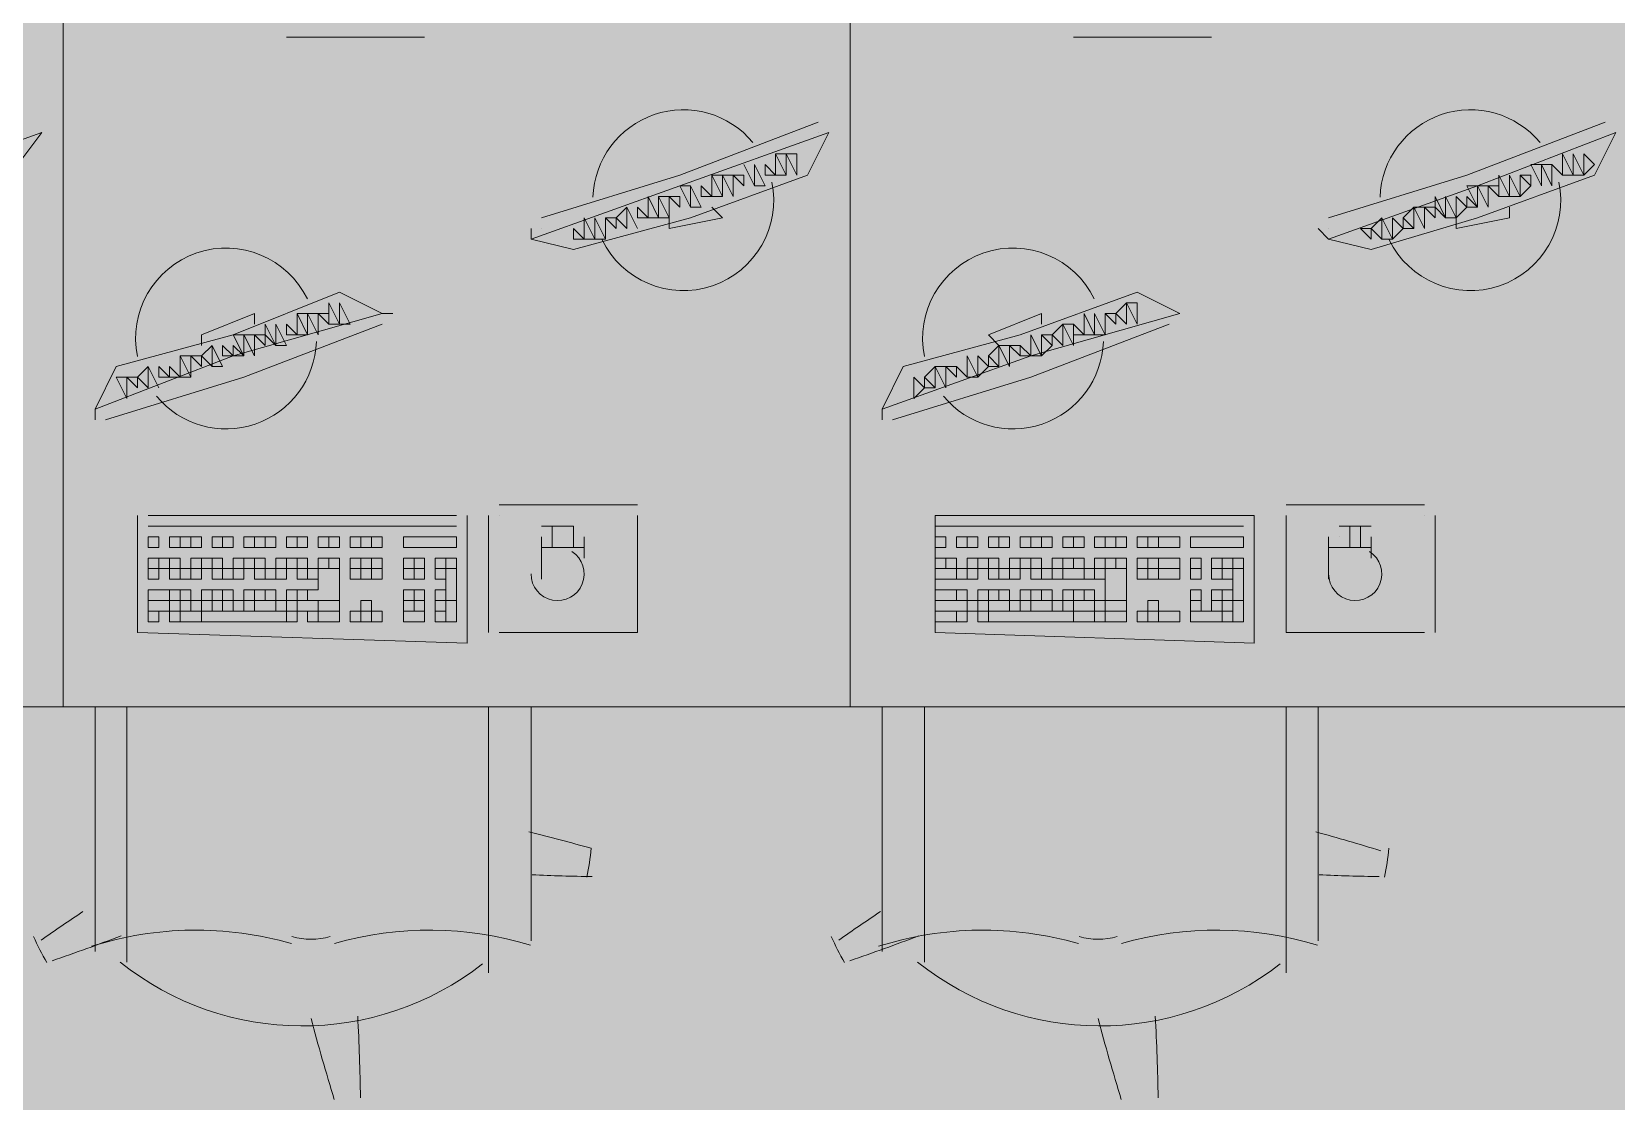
# Model space of a CAD drawing. Header units: millimetres. Extents: x -59 to 47, y 152 to 919.
# Drawn here: x 20.916 to 23.151, y 458.375 to 459.884 of the extents above; entities that cross this region are included whole.
import ezdxf

# ---------------------------------------------------------------- set-up
doc = ezdxf.new("R2010")
doc.units = ezdxf.units.MM
doc.layers.add('PDF_014405$FT-FIXFIT', color=7, linetype='Continuous')
doc.layers.add('PDF_014405$HL-TMP', color=7, linetype='Continuous', true_color=0xe6db59)

msp = doc.modelspace()

# ---------------------------------------------------------------- linework, layer by layer
at = {"layer": 'PDF_014405$FT-FIXFIT', "lineweight": 0}
for points in [[(19.8358, 460.1466), (20.9607, 460.1466), (20.9607, 458.9317), (19.8358, 458.9317)], [(20.9607, 460.1466), (22.0706, 460.1466), (22.0706, 458.9317), (20.9607, 458.9317)], [(22.0706, 460.1466), (23.1805, 460.1466), (23.1805, 458.9317), (22.0706, 458.9317)], [(21.9656, 459.7117), (21.9656, 459.6967), (21.9656, 459.6817), (21.9806, 459.6817)], [(21.9806, 459.7117), (21.9656, 459.7117), (21.9806, 459.6817)], [(21.9956, 459.7117), (21.9806, 459.7117), (21.9956, 459.6817), (21.9956, 459.6967)], [(23.0755, 459.7117), (23.0755, 459.6967), (23.0755, 459.6817), (23.0905, 459.6817)], [(23.0905, 459.7117), (23.0905, 459.6817), (23.1055, 459.6817)], [(23.1055, 459.7117), (23.1055, 459.6817), (23.1205, 459.6967)], [(21.8756, 459.6817), (21.8756, 459.6667), (21.8756, 459.6517), (21.8906, 459.6517)], [(21.8906, 459.6817), (21.8756, 459.6817), (21.8906, 459.6517)], [(21.9056, 459.6817), (21.8906, 459.6817), (21.9056, 459.6517), (21.9056, 459.6667)], [(21.9206, 459.6817), (21.9056, 459.6817), (21.9206, 459.6667)], [(21.9356, 459.6967), (21.9356, 459.6667), (21.9506, 459.6667)], [(21.9506, 459.6967), (21.9506, 459.6817), (21.9656, 459.6817)], [(22.9855, 459.6817), (22.9855, 459.6667), (22.9855, 459.6517), (23.0005, 459.6517)], [(23.0005, 459.6817), (23.0005, 459.6517), (23.0155, 459.6517)], [(23.0155, 459.6817), (23.0155, 459.6517), (23.0305, 459.6667)], [(23.0305, 459.6817), (23.0155, 459.6817), (23.0305, 459.6667)], [(23.0455, 459.6967), (23.0305, 459.6967), (23.0455, 459.6667)], [(23.0605, 459.6967), (23.0455, 459.6967), (23.0605, 459.6667)], [(21.8456, 459.6667), (21.8306, 459.6667), (21.8456, 459.6367)], [(21.8456, 459.6667), (21.8456, 459.6367), (21.8606, 459.6367)], [(21.8606, 459.6667), (21.8606, 459.6517), (21.8756, 459.6517)], [(22.9555, 459.6667), (22.9405, 459.6667), (22.9555, 459.6367)], [(22.9705, 459.6667), (22.9555, 459.6667), (22.9705, 459.6367)], [(22.9855, 459.6667), (22.9705, 459.6667), (22.9855, 459.6517)], [(21.7556, 459.6367), (21.7406, 459.6217), (21.7556, 459.6067)], [(21.7706, 459.6367), (21.7706, 459.6217), (21.7856, 459.6217)], [(21.7856, 459.6517), (21.7856, 459.6367), (21.7856, 459.6217), (21.8006, 459.6217)], [(21.8006, 459.6517), (21.8006, 459.6217), (21.8156, 459.6217)], [(21.8156, 459.6517), (21.8006, 459.6517), (21.8156, 459.6217), (21.8156, 459.6367)], [(21.8306, 459.6517), (21.8156, 459.6517), (21.8306, 459.6367)], [(22.8655, 459.6367), (22.8505, 459.6217), (22.8655, 459.6067)], [(22.8805, 459.6367), (22.8655, 459.6367), (22.8805, 459.6067)], [(22.8955, 459.6367), (22.8805, 459.6367), (22.8955, 459.6217)], [(22.8955, 459.6517), (22.8955, 459.6367), (22.9105, 459.6217)], [(22.9105, 459.6517), (22.9105, 459.6217), (22.9255, 459.6217)], [(22.9255, 459.6517), (22.9255, 459.6217), (22.9405, 459.6367)], [(22.9405, 459.6517), (22.9405, 459.6367), (22.9555, 459.6367)], [(21.6956, 459.6217), (21.6956, 459.6067), (21.6956, 459.5917), (21.7106, 459.5917)], [(21.7106, 459.6217), (21.7106, 459.5917), (21.7256, 459.5917)], [(21.7256, 459.6217), (21.7256, 459.5917), (21.7256, 459.6067)], [(21.7406, 459.6217), (21.7256, 459.6217), (21.7406, 459.6067)], [(22.8205, 459.6217), (22.8055, 459.6067), (22.8205, 459.5917)], [(22.8205, 459.6217), (22.8205, 459.5917), (22.8355, 459.5917)], [(22.8355, 459.6217), (22.8355, 459.5917), (22.8505, 459.6067)], [(22.8505, 459.6217), (22.8505, 459.6067), (22.8655, 459.6067)], [(21.6806, 459.6067), (21.6806, 459.5917), (21.6956, 459.5917)], [(22.8055, 459.6067), (22.7905, 459.6067), (22.8055, 459.5917)], [(21.3356, 459.4717), (21.3506, 459.4717), (21.3356, 459.5017), (21.3356, 459.4867)], [(21.3506, 459.4717), (21.3656, 459.4717), (21.3506, 459.5017)], [(22.4605, 459.4717), (22.4605, 459.5017), (22.4455, 459.4867)], [(22.4755, 459.4717), (22.4755, 459.5017), (22.4605, 459.5017)], [(21.3056, 459.4567), (21.3056, 459.4867), (21.2906, 459.4867)], [(21.2906, 459.4567), (21.3056, 459.4567), (21.2906, 459.4867), (21.2906, 459.4717)], [(21.3206, 459.4567), (21.3206, 459.4717), (21.3206, 459.4867), (21.3056, 459.4867)], [(21.3356, 459.4717), (21.3356, 459.4867), (21.3206, 459.4867)], [(22.4005, 459.4567), (22.4155, 459.4567), (22.4005, 459.4867), (22.4005, 459.4717)], [(22.4155, 459.4567), (22.4305, 459.4567), (22.4155, 459.4867)], [(22.4455, 459.4717), (22.4455, 459.4867), (22.4305, 459.4867)], [(22.4305, 459.4567), (22.4305, 459.4717), (22.4305, 459.4867)], [(21.2156, 459.4267), (21.2156, 459.4567), (21.2007, 459.4567)], [(21.2306, 459.4267), (21.2306, 459.4417), (21.2306, 459.4567), (21.2156, 459.4567)], [(21.2456, 459.4417), (21.2456, 459.4567), (21.2306, 459.4567)], [(21.2606, 459.4417), (21.2456, 459.4717), (21.2456, 459.4567)], [(21.2606, 459.4417), (21.2756, 459.4417), (21.2606, 459.4717)], [(21.2756, 459.4567), (21.2906, 459.4567), (21.2756, 459.4717)], [(22.3256, 459.4267), (22.3406, 459.4267), (22.3256, 459.4567)], [(22.3556, 459.4417), (22.3556, 459.4567), (22.3406, 459.4567)], [(22.3406, 459.4267), (22.3556, 459.4417), (22.3406, 459.4567)], [(22.3705, 459.4417), (22.3705, 459.4717), (22.3556, 459.4567)], [(22.3855, 459.4417), (22.3855, 459.4717), (22.3705, 459.4717)], [(22.3855, 459.4567), (22.4005, 459.4567), (22.3855, 459.4717)], [(21.1707, 459.4117), (21.1707, 459.4417), (21.1557, 459.4267)], [(21.1707, 459.4117), (21.1857, 459.4117), (21.1707, 459.4417)], [(21.1857, 459.4267), (21.2007, 459.4267), (21.1857, 459.4417)], [(21.2007, 459.4267), (21.2156, 459.4267), (21.2007, 459.4417)], [(22.2806, 459.4117), (22.2806, 459.4417), (22.2656, 459.4267)], [(22.2956, 459.4117), (22.2956, 459.4417), (22.2806, 459.4417)], [(22.3106, 459.4267), (22.3106, 459.4417), (22.2956, 459.4417)], [(22.3106, 459.4267), (22.3256, 459.4267), (22.3106, 459.4417)], [(21.0807, 459.3817), (21.0807, 459.4117), (21.0657, 459.3967)], [(21.0957, 459.3967), (21.1107, 459.3967), (21.0957, 459.4117)], [(21.1107, 459.3967), (21.1257, 459.3967), (21.1107, 459.4117)], [(21.1407, 459.3967), (21.1407, 459.4117), (21.1407, 459.4267), (21.1257, 459.4267)], [(21.1257, 459.3967), (21.1407, 459.3967), (21.1257, 459.4267)], [(21.1557, 459.4117), (21.1557, 459.4267), (21.1407, 459.4267)], [(22.1906, 459.3817), (22.1906, 459.4117), (22.1756, 459.3967)], [(22.2056, 459.3817), (22.2056, 459.4117), (22.1906, 459.4117)], [(22.2206, 459.3967), (22.2206, 459.4117), (22.2056, 459.4117)], [(22.2356, 459.3967), (22.2506, 459.3967), (22.2356, 459.4267)], [(22.2506, 459.3967), (22.2656, 459.4117), (22.2506, 459.4267)], [(22.2656, 459.4117), (22.2806, 459.4117), (22.2656, 459.4267)], [(21.0507, 459.3667), (21.0507, 459.3817), (21.0507, 459.3967), (21.0357, 459.3967)], [(21.0657, 459.3817), (21.0657, 459.3967), (21.0507, 459.3967)], [(22.1606, 459.3667), (22.1756, 459.3817), (22.1606, 459.3967)], [(22.1756, 459.3817), (22.1906, 459.3817), (22.1756, 459.3967)], [(22.1906, 459.0367), (22.6405, 459.0217), (22.6405, 459.2017), (22.1906, 459.2017)], [(21.0807, 459.1567), (21.0957, 459.1567), (21.0957, 459.1717), (21.0807, 459.1717)], [(21.1107, 459.1567), (21.1257, 459.1567), (21.1257, 459.1717), (21.1107, 459.1717)], [(21.1257, 459.1567), (21.1407, 459.1567), (21.1407, 459.1717), (21.1257, 459.1717)], [(21.1407, 459.1567), (21.1557, 459.1567), (21.1557, 459.1717), (21.1407, 459.1717)], [(21.1707, 459.1567), (21.1857, 459.1567), (21.1857, 459.1717), (21.1707, 459.1717)], [(21.1857, 459.1567), (21.2007, 459.1567), (21.2007, 459.1717), (21.1857, 459.1717)], [(21.2156, 459.1567), (21.2306, 459.1567), (21.2306, 459.1717), (21.2156, 459.1717)], [(21.2306, 459.1567), (21.2456, 459.1567), (21.2456, 459.1717), (21.2306, 459.1717)], [(21.2456, 459.1567), (21.2606, 459.1567), (21.2606, 459.1717), (21.2456, 459.1717)], [(21.2756, 459.1567), (21.2906, 459.1567), (21.2906, 459.1717), (21.2756, 459.1717)], [(21.2906, 459.1567), (21.3056, 459.1567), (21.3056, 459.1717), (21.2906, 459.1717)], [(21.3206, 459.1567), (21.3356, 459.1567), (21.3356, 459.1717), (21.3206, 459.1717)], [(21.3356, 459.1567), (21.3506, 459.1567), (21.3506, 459.1717), (21.3356, 459.1717)], [(21.3656, 459.1567), (21.3806, 459.1567), (21.3806, 459.1717), (21.3656, 459.1717)], [(21.3806, 459.1567), (21.3956, 459.1567), (21.3956, 459.1717), (21.3806, 459.1717)], [(21.3956, 459.1567), (21.4106, 459.1567), (21.4106, 459.1717), (21.3956, 459.1717)], [(21.4406, 459.1717), (21.5156, 459.1717), (21.5156, 459.1567), (21.4406, 459.1567)], [(22.1906, 459.1567), (22.2056, 459.1567), (22.2056, 459.1717), (22.1906, 459.1717)], [(22.2206, 459.1567), (22.2356, 459.1567), (22.2356, 459.1717), (22.2206, 459.1717)], [(22.2356, 459.1567), (22.2506, 459.1567), (22.2506, 459.1717), (22.2356, 459.1717)], [(22.2656, 459.1567), (22.2806, 459.1567), (22.2806, 459.1717), (22.2656, 459.1717)], [(22.2806, 459.1567), (22.2956, 459.1567), (22.2956, 459.1717), (22.2806, 459.1717)], [(22.3106, 459.1567), (22.3256, 459.1567), (22.3256, 459.1717), (22.3106, 459.1717)], [(22.3256, 459.1567), (22.3406, 459.1567), (22.3406, 459.1717), (22.3256, 459.1717)], [(22.3406, 459.1567), (22.3556, 459.1567), (22.3556, 459.1717), (22.3406, 459.1717)], [(22.3705, 459.1567), (22.3855, 459.1567), (22.3855, 459.1717), (22.3705, 459.1717)], [(22.3855, 459.1567), (22.4005, 459.1567), (22.4005, 459.1717), (22.3855, 459.1717)], [(22.4155, 459.1567), (22.4305, 459.1567), (22.4305, 459.1717), (22.4155, 459.1717)], [(22.4305, 459.1567), (22.4455, 459.1567), (22.4455, 459.1717), (22.4305, 459.1717)], [(22.4455, 459.1567), (22.4605, 459.1567), (22.4605, 459.1717), (22.4455, 459.1717)], [(22.4755, 459.1567), (22.4905, 459.1567), (22.4905, 459.1717), (22.4755, 459.1717)], [(22.4905, 459.1567), (22.5055, 459.1567), (22.5055, 459.1717), (22.4905, 459.1717)], [(22.5055, 459.1567), (22.5355, 459.1567), (22.5355, 459.1717), (22.5055, 459.1717)], [(22.5505, 459.1717), (22.6255, 459.1717), (22.6255, 459.1567), (22.5505, 459.1567)], [(21.0807, 459.1267), (21.0957, 459.1267), (21.0957, 459.1417), (21.0807, 459.1417)], [(21.0957, 459.1267), (21.1107, 459.1267), (21.1107, 459.1417), (21.0957, 459.1417)], [(21.1107, 459.1267), (21.1257, 459.1267), (21.1257, 459.1417), (21.1107, 459.1417)], [(21.1407, 459.1267), (21.1557, 459.1267), (21.1557, 459.1417), (21.1407, 459.1417)], [(21.1557, 459.1267), (21.1707, 459.1267), (21.1707, 459.1417), (21.1557, 459.1417)], [(21.1707, 459.1267), (21.1857, 459.1267), (21.1857, 459.1417), (21.1707, 459.1417)], [(21.2007, 459.1267), (21.2156, 459.1267), (21.2156, 459.1417), (21.2007, 459.1417)], [(21.2156, 459.1267), (21.2306, 459.1267), (21.2306, 459.1417), (21.2156, 459.1417)], [(21.2306, 459.1267), (21.2456, 459.1267), (21.2456, 459.1417), (21.2306, 459.1417)], [(21.2606, 459.1267), (21.2756, 459.1267), (21.2756, 459.1417), (21.2606, 459.1417)], [(21.2756, 459.1267), (21.2906, 459.1267), (21.2906, 459.1417), (21.2756, 459.1417)], [(21.2906, 459.1267), (21.3056, 459.1267), (21.3056, 459.1417), (21.2906, 459.1417)], [(21.3206, 459.1267), (21.3356, 459.1267), (21.3356, 459.1417), (21.3206, 459.1417)], [(21.3356, 459.1267), (21.3506, 459.1267), (21.3506, 459.1417), (21.3356, 459.1417)], [(21.3656, 459.1267), (21.3806, 459.1267), (21.3806, 459.1417), (21.3656, 459.1417)], [(21.3806, 459.1267), (21.3956, 459.1267), (21.3956, 459.1417), (21.3806, 459.1417)], [(21.3956, 459.1267), (21.4106, 459.1267), (21.4106, 459.1417), (21.3956, 459.1417)], [(21.4406, 459.1267), (21.4556, 459.1267), (21.4556, 459.1417), (21.4406, 459.1417)], [(21.4556, 459.1267), (21.4706, 459.1267), (21.4706, 459.1417), (21.4556, 459.1417)], [(21.4856, 459.1267), (21.5006, 459.1267), (21.5006, 459.1417), (21.4856, 459.1417)], [(21.5006, 459.1267), (21.5156, 459.1267), (21.5156, 459.1417), (21.5006, 459.1417)], [(22.1906, 459.1267), (22.2056, 459.1267), (22.2056, 459.1417), (22.1906, 459.1417)], [(22.2056, 459.1267), (22.2206, 459.1267), (22.2206, 459.1417), (22.2056, 459.1417)], [(22.2356, 459.1267), (22.2506, 459.1267), (22.2506, 459.1417), (22.2356, 459.1417)], [(22.2506, 459.1267), (22.2656, 459.1267), (22.2656, 459.1417), (22.2506, 459.1417)], [(22.2656, 459.1267), (22.2806, 459.1267), (22.2806, 459.1417), (22.2656, 459.1417)], [(22.2956, 459.1267), (22.3106, 459.1267), (22.3106, 459.1417), (22.2956, 459.1417)], [(22.3106, 459.1267), (22.3256, 459.1267), (22.3256, 459.1417), (22.3106, 459.1417)], [(22.3256, 459.1267), (22.3406, 459.1267), (22.3406, 459.1417), (22.3256, 459.1417)], [(22.3556, 459.1267), (22.3705, 459.1267), (22.3705, 459.1417), (22.3556, 459.1417)], [(22.3705, 459.1267), (22.3855, 459.1267), (22.3855, 459.1417), (22.3705, 459.1417)], [(22.3855, 459.1267), (22.4005, 459.1267), (22.4005, 459.1417), (22.3855, 459.1417)], [(22.4155, 459.1267), (22.4305, 459.1267), (22.4305, 459.1417), (22.4155, 459.1417)], [(22.4305, 459.1267), (22.4455, 459.1267), (22.4455, 459.1417), (22.4305, 459.1417)], [(22.4455, 459.1267), (22.4605, 459.1267), (22.4605, 459.1417), (22.4455, 459.1417)], [(22.4755, 459.1267), (22.4905, 459.1267), (22.4905, 459.1417), (22.4755, 459.1417)], [(22.4905, 459.1267), (22.5055, 459.1267), (22.5055, 459.1417), (22.4905, 459.1417)], [(22.5055, 459.1267), (22.5355, 459.1267), (22.5355, 459.1417), (22.5055, 459.1417)], [(22.5505, 459.1267), (22.5655, 459.1267), (22.5655, 459.1417), (22.5505, 459.1417)], [(22.5805, 459.1267), (22.5955, 459.1267), (22.5955, 459.1417), (22.5805, 459.1417)], [(22.5955, 459.1267), (22.6105, 459.1267), (22.6105, 459.1417), (22.5955, 459.1417)], [(22.6105, 459.1267), (22.6255, 459.1267), (22.6255, 459.1417), (22.6105, 459.1417)], [(21.0807, 459.1117), (21.0957, 459.1117), (21.0957, 459.1267), (21.0807, 459.1267)], [(21.1107, 459.1117), (21.1257, 459.1117), (21.1257, 459.1267), (21.1107, 459.1267)], [(21.1257, 459.1117), (21.1407, 459.1117), (21.1407, 459.1267), (21.1257, 459.1267)], [(21.1407, 459.1117), (21.1557, 459.1117), (21.1557, 459.1267), (21.1407, 459.1267)], [(21.1707, 459.1117), (21.1857, 459.1117), (21.1857, 459.1267), (21.1707, 459.1267)], [(21.1857, 459.1117), (21.2007, 459.1117), (21.2007, 459.1267), (21.1857, 459.1267)], [(21.2007, 459.1117), (21.2156, 459.1117), (21.2156, 459.1267), (21.2007, 459.1267)], [(21.2306, 459.1117), (21.2456, 459.1117), (21.2456, 459.1267), (21.2306, 459.1267)], [(21.2456, 459.1117), (21.2606, 459.1117), (21.2606, 459.1267), (21.2456, 459.1267)], [(21.2606, 459.1117), (21.2756, 459.1117), (21.2756, 459.1267), (21.2606, 459.1267)], [(21.2906, 459.1117), (21.3056, 459.1117), (21.3056, 459.1267), (21.2906, 459.1267)], [(21.3206, 459.0817), (21.3506, 459.0817), (21.3506, 459.1267), (21.3206, 459.1267), (21.3206, 459.0967), (21.3056, 459.0967), (21.3056, 459.0817)], [(21.3056, 459.1117), (21.3206, 459.1117), (21.3206, 459.1267), (21.3056, 459.1267)], [(21.3656, 459.1117), (21.3806, 459.1117), (21.3806, 459.1267), (21.3656, 459.1267)], [(21.3806, 459.1117), (21.3956, 459.1117), (21.3956, 459.1267), (21.3806, 459.1267)], [(21.3956, 459.1117), (21.4106, 459.1117), (21.4106, 459.1267), (21.3956, 459.1267)], [(21.4406, 459.1117), (21.4556, 459.1117), (21.4556, 459.1267), (21.4406, 459.1267)], [(21.4556, 459.1117), (21.4706, 459.1117), (21.4706, 459.1267), (21.4556, 459.1267)], [(21.4856, 459.1117), (21.5006, 459.1117), (21.5006, 459.1267), (21.4856, 459.1267)], [(21.5006, 459.0817), (21.5156, 459.0817), (21.5156, 459.1267), (21.5006, 459.1267)], [(22.1906, 459.1117), (22.2206, 459.1117), (22.2206, 459.1267), (22.1906, 459.1267)], [(22.2206, 459.1117), (22.2356, 459.1117), (22.2356, 459.1267), (22.2206, 459.1267)], [(22.2356, 459.1117), (22.2506, 459.1117), (22.2506, 459.1267), (22.2356, 459.1267)], [(22.2656, 459.1117), (22.2806, 459.1117), (22.2806, 459.1267), (22.2656, 459.1267)], [(22.2806, 459.1117), (22.2956, 459.1117), (22.2956, 459.1267), (22.2806, 459.1267)], [(22.2956, 459.1117), (22.3106, 459.1117), (22.3106, 459.1267), (22.2956, 459.1267)], [(22.3256, 459.1117), (22.3406, 459.1117), (22.3406, 459.1267), (22.3256, 459.1267)], [(22.3406, 459.1117), (22.3556, 459.1117), (22.3556, 459.1267), (22.3406, 459.1267)], [(22.3556, 459.1117), (22.3705, 459.1117), (22.3705, 459.1267), (22.3556, 459.1267)], [(22.3705, 459.1117), (22.4005, 459.1117), (22.4005, 459.1267), (22.3705, 459.1267)], [(22.4005, 459.1117), (22.4155, 459.1117), (22.4155, 459.1267), (22.4005, 459.1267)], [(22.4155, 459.1117), (22.4305, 459.1117), (22.4305, 459.1267), (22.4155, 459.1267)], [(22.4455, 459.0817), (22.4605, 459.0817), (22.4605, 459.1267), (22.4305, 459.1267), (22.4305, 459.0967), (22.4305, 459.0817)], [(22.4755, 459.1117), (22.4905, 459.1117), (22.4905, 459.1267), (22.4755, 459.1267)], [(22.4905, 459.1117), (22.5055, 459.1117), (22.5055, 459.1267), (22.4905, 459.1267)], [(22.5055, 459.1117), (22.5355, 459.1117), (22.5355, 459.1267), (22.5055, 459.1267)], [(22.5505, 459.1117), (22.5655, 459.1117), (22.5655, 459.1267), (22.5505, 459.1267)], [(22.5805, 459.1117), (22.5955, 459.1117), (22.5955, 459.1267), (22.5805, 459.1267)], [(22.5955, 459.1117), (22.6105, 459.1117), (22.6105, 459.1267), (22.5955, 459.1267)], [(22.6105, 459.0817), (22.6255, 459.0817), (22.6255, 459.1267), (22.6105, 459.1267)], [(21.0807, 459.0817), (21.1107, 459.0817), (21.1107, 459.0967), (21.0807, 459.0967)], [(21.1107, 459.0817), (21.1257, 459.0817), (21.1257, 459.0967), (21.1107, 459.0967)], [(21.1257, 459.0817), (21.1407, 459.0817), (21.1407, 459.0967), (21.1257, 459.0967)], [(21.1557, 459.0817), (21.1707, 459.0817), (21.1707, 459.0967), (21.1557, 459.0967)], [(21.1707, 459.0817), (21.1857, 459.0817), (21.1857, 459.0967), (21.1707, 459.0967)], [(21.1857, 459.0817), (21.2007, 459.0817), (21.2007, 459.0967), (21.1857, 459.0967)], [(21.2156, 459.0817), (21.2306, 459.0817), (21.2306, 459.0967), (21.2156, 459.0967)], [(21.2306, 459.0817), (21.2456, 459.0817), (21.2456, 459.0967), (21.2306, 459.0967)], [(21.2456, 459.0817), (21.2606, 459.0817), (21.2606, 459.0967), (21.2456, 459.0967)], [(21.2756, 459.0817), (21.2906, 459.0817), (21.2906, 459.0967), (21.2756, 459.0967)], [(21.2906, 459.0817), (21.3056, 459.0817), (21.3056, 459.0967), (21.2906, 459.0967)], [(21.4406, 459.0817), (21.4556, 459.0817), (21.4556, 459.0967), (21.4406, 459.0967)], [(21.4556, 459.0817), (21.4706, 459.0817), (21.4706, 459.0967), (21.4556, 459.0967)], [(21.4856, 459.0817), (21.5006, 459.0817), (21.5006, 459.0967), (21.4856, 459.0967)], [(22.1906, 459.0817), (22.2206, 459.0817), (22.2206, 459.0967), (22.1906, 459.0967)], [(22.2206, 459.0817), (22.2356, 459.0817), (22.2356, 459.0967), (22.2206, 459.0967)], [(22.2506, 459.0817), (22.2656, 459.0817), (22.2656, 459.0967), (22.2506, 459.0967)], [(22.2656, 459.0817), (22.2806, 459.0817), (22.2806, 459.0967), (22.2656, 459.0967)], [(22.2806, 459.0817), (22.2956, 459.0817), (22.2956, 459.0967), (22.2806, 459.0967)], [(22.3106, 459.0817), (22.3256, 459.0817), (22.3256, 459.0967), (22.3106, 459.0967)], [(22.3256, 459.0817), (22.3406, 459.0817), (22.3406, 459.0967), (22.3256, 459.0967)], [(22.3406, 459.0817), (22.3556, 459.0817), (22.3556, 459.0967), (22.3406, 459.0967)], [(22.3705, 459.0817), (22.3855, 459.0817), (22.3855, 459.0967), (22.3705, 459.0967)], [(22.3855, 459.0817), (22.4005, 459.0817), (22.4005, 459.0967), (22.3855, 459.0967)], [(22.4005, 459.0817), (22.4155, 459.0817), (22.4155, 459.0967), (22.4005, 459.0967)], [(22.5505, 459.0817), (22.5655, 459.0817), (22.5655, 459.0967), (22.5505, 459.0967)], [(22.5805, 459.0817), (22.5955, 459.0817), (22.5955, 459.0967), (22.5805, 459.0967)], [(22.5955, 459.0817), (22.6105, 459.0817), (22.6105, 459.0967), (22.5955, 459.0967)], [(21.0807, 459.0667), (21.1107, 459.0667), (21.1107, 459.0817), (21.0807, 459.0817)], [(21.1257, 459.0667), (21.1407, 459.0667), (21.1407, 459.0817), (21.1257, 459.0817)], [(21.1407, 459.0667), (21.1557, 459.0667), (21.1557, 459.0817), (21.1407, 459.0817)], [(21.1557, 459.0667), (21.1707, 459.0667), (21.1707, 459.0817), (21.1557, 459.0817)], [(21.1857, 459.0667), (21.2007, 459.0667), (21.2007, 459.0817), (21.1857, 459.0817)], [(21.2007, 459.0667), (21.2156, 459.0667), (21.2156, 459.0817), (21.2007, 459.0817)], [(21.2156, 459.0667), (21.2306, 459.0667), (21.2306, 459.0817), (21.2156, 459.0817)], [(21.2306, 459.0667), (21.2606, 459.0667), (21.2606, 459.0817), (21.2306, 459.0817)], [(21.2606, 459.0667), (21.2756, 459.0667), (21.2756, 459.0817), (21.2606, 459.0817)], [(21.2756, 459.0667), (21.2906, 459.0667), (21.2906, 459.0817), (21.2756, 459.0817)], [(21.2906, 459.0667), (21.3206, 459.0667), (21.3206, 459.0817), (21.2906, 459.0817)], [(21.3206, 459.0667), (21.3506, 459.0667), (21.3506, 459.0817), (21.3206, 459.0817)], [(21.3806, 459.0667), (21.3956, 459.0667), (21.3956, 459.0817), (21.3806, 459.0817)], [(21.4406, 459.0667), (21.4556, 459.0667), (21.4556, 459.0817), (21.4406, 459.0817)], [(21.4556, 459.0667), (21.4706, 459.0667), (21.4706, 459.0817), (21.4556, 459.0817)], [(21.4856, 459.0667), (21.5006, 459.0667), (21.5006, 459.0817), (21.4856, 459.0817)], [(21.5006, 459.0517), (21.5156, 459.0517), (21.5156, 459.0817), (21.5006, 459.0817)], [(22.1906, 459.0667), (22.2356, 459.0667), (22.2356, 459.0817), (22.1906, 459.0817)], [(22.2356, 459.0667), (22.2506, 459.0667), (22.2506, 459.0817), (22.2356, 459.0817)], [(22.2506, 459.0667), (22.2656, 459.0667), (22.2656, 459.0817), (22.2506, 459.0817)], [(22.2656, 459.0667), (22.2956, 459.0667), (22.2956, 459.0817), (22.2656, 459.0817)], [(22.2956, 459.0667), (22.3106, 459.0667), (22.3106, 459.0817), (22.2956, 459.0817)], [(22.3106, 459.0667), (22.3256, 459.0667), (22.3256, 459.0817), (22.3106, 459.0817)], [(22.3256, 459.0667), (22.3556, 459.0667), (22.3556, 459.0817), (22.3256, 459.0817)], [(22.3556, 459.0667), (22.3705, 459.0667), (22.3705, 459.0817), (22.3556, 459.0817)], [(22.3705, 459.0667), (22.3855, 459.0667), (22.3855, 459.0817), (22.3705, 459.0817)], [(22.3855, 459.0667), (22.4155, 459.0667), (22.4155, 459.0817), (22.3855, 459.0817)], [(22.4155, 459.0667), (22.4305, 459.0667), (22.4305, 459.0817), (22.4155, 459.0817)], [(22.4305, 459.0667), (22.4605, 459.0667), (22.4605, 459.0817), (22.4305, 459.0817)], [(22.4905, 459.0667), (22.5055, 459.0667), (22.5055, 459.0817), (22.4905, 459.0817)], [(22.5505, 459.0667), (22.5655, 459.0667), (22.5655, 459.0817), (22.5505, 459.0817)], [(22.5805, 459.0667), (22.5955, 459.0667), (22.5955, 459.0817), (22.5805, 459.0817)], [(22.5955, 459.0667), (22.6105, 459.0667), (22.6105, 459.0817), (22.5955, 459.0817)], [(22.6105, 459.0517), (22.6255, 459.0517), (22.6255, 459.0817), (22.6105, 459.0817)], [(21.0807, 459.0517), (21.0957, 459.0517), (21.0957, 459.0667), (21.0807, 459.0667)], [(21.1107, 459.0517), (21.1257, 459.0517), (21.1257, 459.0667), (21.1107, 459.0667)], [(21.1257, 459.0517), (21.1557, 459.0517), (21.1557, 459.0667), (21.1257, 459.0667)], [(21.1557, 459.0517), (21.2756, 459.0517), (21.2756, 459.0667), (21.1557, 459.0667)], [(21.2906, 459.0517), (21.2756, 459.0517), (21.2756, 459.0667), (21.2906, 459.0667)], [(21.3206, 459.0517), (21.3056, 459.0517), (21.3056, 459.0667), (21.3206, 459.0667)], [(21.3506, 459.0517), (21.3206, 459.0517), (21.3206, 459.0667), (21.3506, 459.0667)], [(21.3656, 459.0517), (21.3806, 459.0517), (21.3806, 459.0667), (21.3656, 459.0667)], [(21.3806, 459.0517), (21.3956, 459.0517), (21.3956, 459.0667), (21.3806, 459.0667)], [(21.3956, 459.0517), (21.4106, 459.0517), (21.4106, 459.0667), (21.3956, 459.0667)], [(21.4406, 459.0517), (21.4706, 459.0517), (21.4706, 459.0667), (21.4406, 459.0667)], [(21.4856, 459.0517), (21.5006, 459.0517), (21.5006, 459.0667), (21.4856, 459.0667)], [(22.1906, 459.0517), (22.2206, 459.0517), (22.2206, 459.0667), (22.1906, 459.0667)], [(22.2206, 459.0517), (22.2356, 459.0517), (22.2356, 459.0667), (22.2206, 459.0667)], [(22.2506, 459.0517), (22.2656, 459.0517), (22.2656, 459.0667), (22.2506, 459.0667)], [(22.2656, 459.0517), (22.3855, 459.0517), (22.3855, 459.0667), (22.2656, 459.0667)], [(22.4155, 459.0517), (22.3855, 459.0517), (22.3855, 459.0667), (22.4155, 459.0667)], [(22.4305, 459.0517), (22.4155, 459.0517), (22.4155, 459.0667), (22.4305, 459.0667)], [(22.4605, 459.0517), (22.4305, 459.0517), (22.4305, 459.0667), (22.4605, 459.0667)], [(22.4755, 459.0517), (22.4905, 459.0517), (22.4905, 459.0667), (22.4755, 459.0667)], [(22.4905, 459.0517), (22.5055, 459.0517), (22.5055, 459.0667), (22.4905, 459.0667)], [(22.5055, 459.0517), (22.5355, 459.0517), (22.5355, 459.0667), (22.5055, 459.0667)], [(22.5505, 459.0517), (22.5955, 459.0517), (22.5955, 459.0667), (22.5505, 459.0667)], [(22.5955, 459.0517), (22.6105, 459.0517), (22.6105, 459.0667), (22.5955, 459.0667)]]:
    msp.add_lwpolyline(points, close=True, dxfattribs=at)
for points in [[(21.2756, 459.8766), (21.4706, 459.8766)], [(22.3855, 459.8766), (22.5805, 459.8766)], [(22.0256, 459.7566), (21.8306, 459.6817), (21.6356, 459.6217)], [(23.1355, 459.7566), (22.9405, 459.6817), (22.7455, 459.6217)], [(20.5107, 459.6067), (20.5107, 459.5917), (20.5707, 459.5767), (20.7357, 459.6217), (20.8857, 459.6817), (20.9307, 459.7417), (20.7207, 459.6667), (20.5107, 459.5917)], [(21.6206, 459.6067), (21.6206, 459.5917), (21.6806, 459.5767), (21.8456, 459.6217), (22.0106, 459.6817), (22.0406, 459.7417), (21.8306, 459.6667), (21.6206, 459.5917)], [(22.0256, 459.7417), (22.0256, 459.7417)], [(22.7305, 459.6067), (22.7455, 459.5917), (22.8055, 459.5767), (22.9555, 459.6217), (23.1205, 459.6817), (23.1505, 459.7417), (22.9555, 459.6667), (22.7455, 459.5917)], [(21.9206, 459.6967), (21.9356, 459.6667), (21.9206, 459.6967)], [(23.0605, 459.6967), (23.0755, 459.6817), (23.0605, 459.6967)], [(21.7556, 459.6367), (21.7706, 459.6067), (21.7556, 459.6367)], [(21.8756, 459.6367), (21.8906, 459.6217), (21.8156, 459.6067), (21.8156, 459.6217)], [(23.0005, 459.6367), (23.0005, 459.6217), (22.9255, 459.6067), (22.9255, 459.6217)], [(21.6356, 459.6067), (21.6356, 459.6067)], [(22.7455, 459.6067), (22.7455, 459.6067)], [(21.4106, 459.4867), (21.3506, 459.5167), (21.2007, 459.4567), (21.0357, 459.4117), (21.0057, 459.3517), (21.0057, 459.3367)], [(22.1156, 459.3517), (22.3256, 459.4267), (22.5355, 459.4867), (22.4755, 459.5167), (22.3106, 459.4567), (22.1456, 459.4117), (22.1156, 459.3517), (22.1156, 459.3367)], [(21.0057, 459.3517), (21.2007, 459.4267), (21.4106, 459.4867), (21.4256, 459.4867)], [(21.1557, 459.4417), (21.1557, 459.4567), (21.2306, 459.4867), (21.2306, 459.4717)], [(22.2806, 459.4417), (22.2656, 459.4567), (22.3406, 459.4867), (22.3406, 459.4717)], [(22.5355, 459.4867), (22.5355, 459.4867)], [(21.0207, 459.3367), (21.2156, 459.3967), (21.4106, 459.4717)], [(21.4106, 459.4717), (21.4106, 459.4717)], [(22.1306, 459.3367), (22.3256, 459.3967), (22.5205, 459.4717)], [(22.5205, 459.4717), (22.5205, 459.4717)], [(21.0957, 459.3817), (21.0807, 459.4117), (21.0957, 459.3817)], [(22.2356, 459.3967), (22.2206, 459.4117), (22.2356, 459.3967)], [(22.1306, 459.3367), (22.1306, 459.3367)], [(21.7706, 459.2167), (21.5756, 459.2167)], [(22.8805, 459.2167), (22.6855, 459.2167)], [(21.0657, 459.2017), (21.0657, 459.0367), (21.5306, 459.0217), (21.5306, 459.2017)], [(21.5156, 459.2017), (21.0807, 459.2017)], [(21.0807, 459.1867), (21.5156, 459.1867), (21.0807, 459.1867)], [(21.5606, 459.2017), (21.5606, 459.0367)], [(21.5756, 459.0367), (21.7706, 459.0367), (21.7706, 459.2017)], [(21.5756, 459.2017), (21.5756, 459.2017)], [(21.6806, 459.1567), (21.6806, 459.1867), (21.6356, 459.1867)], [(21.6506, 459.1567), (21.6506, 459.1867)], [(22.1906, 459.1867), (22.6255, 459.1867), (22.1906, 459.1867)], [(22.6855, 459.2017), (22.6855, 459.2017)], [(22.6855, 459.2017), (22.6855, 459.0367), (22.8805, 459.0367)], [(22.8055, 459.1867), (22.7605, 459.1867)], [(22.7755, 459.1567), (22.7755, 459.1867)], [(22.7905, 459.1567), (22.7905, 459.1867)], [(22.8805, 459.2017), (22.8805, 459.2017)], [(22.8955, 459.0367), (22.8955, 459.2017)], [(21.6356, 459.1717), (21.6356, 459.1117)], [(21.6806, 459.1717), (21.6806, 459.1717)], [(21.6956, 459.1417), (21.6956, 459.1717)], [(22.7455, 459.1717), (22.7455, 459.1117)], [(22.7605, 459.1717), (22.7605, 459.1717)], [(22.8055, 459.1417), (22.8055, 459.1717)], [(21.6356, 459.1567), (21.6956, 459.1567)], [(22.7455, 459.1567), (22.8055, 459.1567)], [(21.5756, 459.0367), (21.5756, 459.0367)], [(21.7706, 459.0367), (21.7706, 459.0367)], [(22.8805, 459.0367), (22.8805, 459.0367)], [(21.0057, 458.5868), (21.0057, 458.9317)], [(21.0507, 458.9317), (21.0507, 458.5718)], [(21.5606, 458.5568), (21.5606, 458.9317)], [(21.6206, 458.9317), (21.6206, 458.6017)], [(22.1156, 458.5868), (22.1156, 458.9317)], [(22.1756, 458.9317), (22.1756, 458.5718)], [(22.6855, 458.5568), (22.6855, 458.9317)], [(22.7305, 458.9317), (22.7305, 458.6017)]]:
    msp.add_lwpolyline(points, dxfattribs=at)
msp.add_lwpolyline([(21.6991, 458.6916, 0.025003), (21.7056, 458.7323, 0.00719), (21.6177, 458.7553)], format="xyb", dxfattribs=at)
for centre, radius, start, end in [((21.8354, 459.6464), 0.1275, 39.5892, 177.984), ((22.9454, 459.6464), 0.1275, 39.5892, 177.984), ((21.8354, 459.6464), 0.1275, 205.9552, 11.6125), ((22.9454, 459.6464), 0.1275, 205.9552, 11.6125), ((21.1905, 459.4514), 0.1275, 25.9552, 191.6125), ((22.3004, 459.4514), 0.1275, 25.9552, 191.6125), ((21.1905, 459.4514), 0.1275, 219.5892, 357.984), ((22.3004, 459.4514), 0.1275, 219.5892, 357.984), ((21.6581, 459.1192), 0.0375, 180.0012, 57.2913), ((22.783, 459.1192), 0.0375, 180.0012, 57.2913), ((21.8504, 455.5665), 3.3073, 72.9713, 74.6192), ((22.4204, 458.7764), 0.4125, 348.1348, 353.8639), ((21.763, 461.993), 3.3012, 267.5537, 269.0284), ((22.8729, 461.993), 3.3012, 267.5537, 269.0284), ((22.8378, 455.8804), 3.3244, 123.7945, 125.0295), ((23.9627, 455.8804), 3.3244, 123.7945, 125.0295), ((21.2954, 458.7764), 0.4124, 204.1313, 209.8665), ((19.8705, 461.7014), 3.3073, 288.9678, 290.7531), ((21.1482, 458.1293), 0.4875, 73.9771, 107.6102), ((21.3104, 458.7014), 0.0975, 253.9762, 286.0238), ((21.4781, 458.1293), 0.4875, 73.0774, 106.0226), ((22.4204, 458.7764), 0.4124, 204.1313, 209.8665), ((20.9954, 461.7014), 3.3073, 288.9678, 290.7531), ((22.2581, 458.1293), 0.4875, 73.9771, 107.6102), ((22.4204, 458.7014), 0.0975, 253.9762, 286.0238), ((22.588, 458.1293), 0.4875, 73.0774, 106.0226), ((21.2981, 458.8942), 0.4125, 231.4381, 308.0234), ((22.423, 458.8942), 0.4125, 231.4381, 308.0234), ((18.0695, 458.3241), 3.3111, 0.9733, 2.965), ((19.1944, 458.3241), 3.3111, 0.9733, 2.965), ((24.5057, 459.3465), 3.3076, 194.969, 197.0287), ((25.6156, 459.3465), 3.3076, 194.969, 197.0287)]:
    msp.add_arc(centre, radius, start, end, dxfattribs=at)
at = {"layer": 'PDF_014405$HL-TMP', "color": 54, "true_color": 0x999900, "transparency": 33554559}
for points in [[(29.8699, 461.8115), (17.9909, 461.8115), (29.8699, 457.1319)], [(17.9909, 461.8115), (29.8699, 457.1319), (17.9909, 457.1319)]]:
    msp.add_solid(points, dxfattribs=at)

doc.saveas('drawing.dxf')
